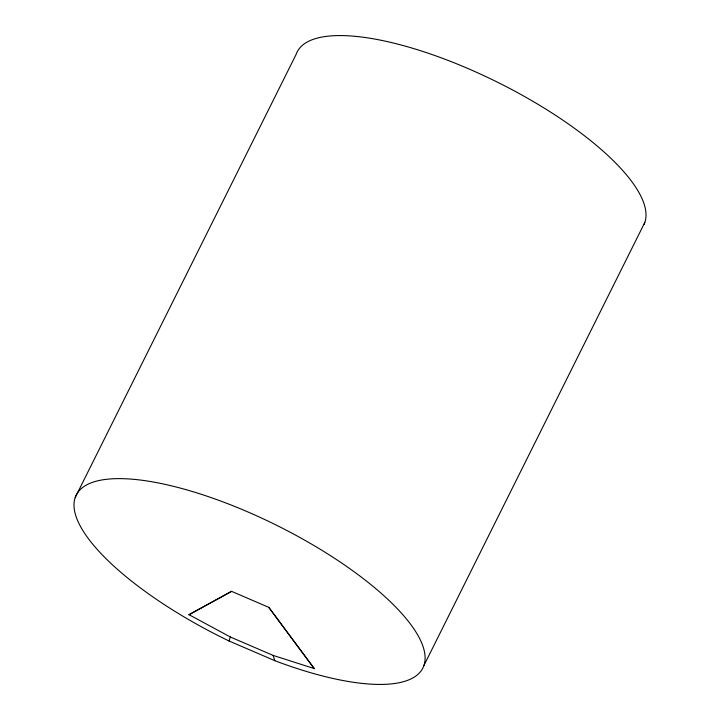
<?xml version="1.0" encoding="UTF-8"?>
<svg xmlns="http://www.w3.org/2000/svg" width="720" height="720" viewBox="0 0 720 720"><rect width="100%" height="100%" fill="white"/><g stroke="black" fill="none" stroke-linecap="round" stroke-linejoin="round"><path stroke-width="1.08" d="M228.978 640.962A193.698 62.424 26.5 0 1 100.224 480.276A193.698 62.424 26.5 0 1 396.333 607.68A193.698 62.424 26.5 0 1 274.806 660.681L228.978 640.962L230.355 637.002L188.973 614.655L231.579 591.354L268.776 607.356L314.37 668.61L273.123 655.407L230.355 637.002M75.195 497.52L296.091 54.459A193.698 62.424 26.5 0 1 494.037 80.505A193.698 62.424 26.5 0 1 643.986 224.487M423.909 665.541L644.805 222.48M188.892 614.817L231.579 591.354M268.776 607.356L314.289 668.772M273.123 655.407L274.806 660.681"/></g></svg>
